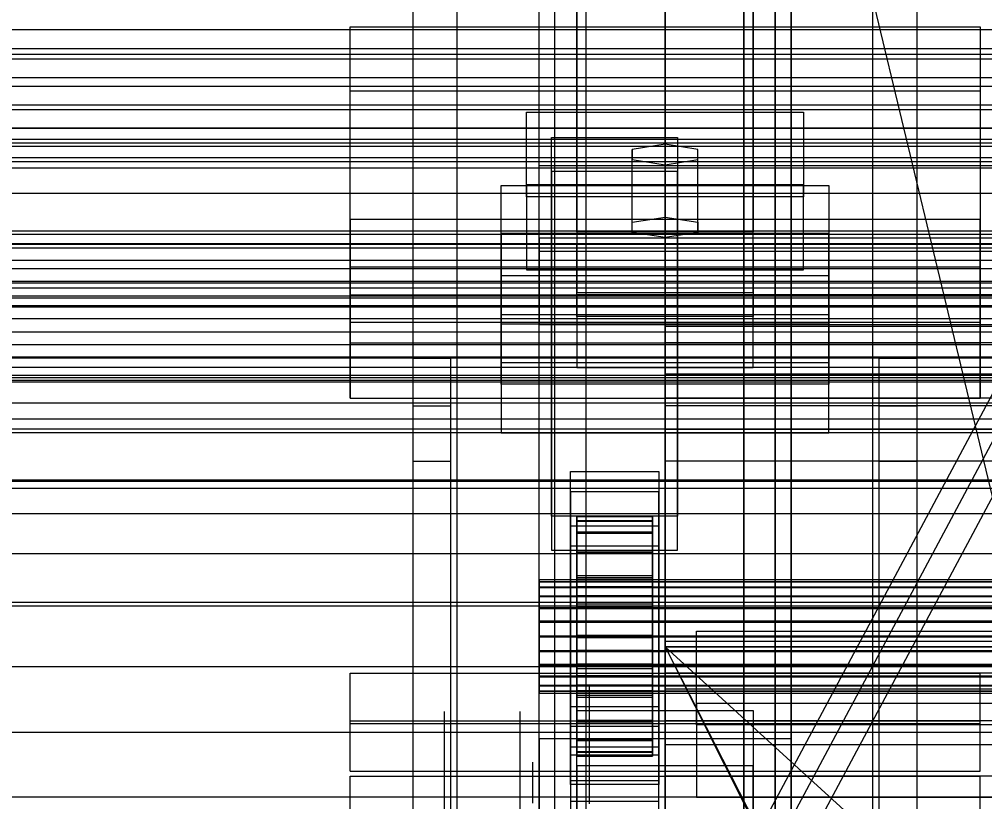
# Model space of a CAD drawing. Header units: millimetres. Extents: x -191664 to 191490, y -197311 to 10263.
# Drawn here: x -532.5 to -379.3, y -30084.5 to -29960.4 of the extents above; entities that cross this region are included whole.
import ezdxf

# ---------------------------------------------------------------- set-up
doc = ezdxf.new("R2010")
doc.units = ezdxf.units.MM
for name, color, linetype, lineweight in [('COTAS_USUARIO', 1, 'Continuous', 0), ('frontal_briquetadora', 7, 'Continuous', 0), ('frontal_C01', 7, 'Continuous', 0), ('frontal_C02', 7, 'Continuous', 0), ('frontal_C03', 7, 'Continuous', 0), ('frontal_secador', 7, 'Continuous', 0)]:
    doc.layers.add(name, color=color, linetype=linetype, lineweight=lineweight)
doc.dimstyles.new('PLANTA_100', dxfattribs={"dimtxt": 250, "dimasz": 150, "dimexe": 150, "dimexo": 80, "dimgap": 100, "dimtad": 1, "dimtih": 1, "dimtoh": 1, "dimdec": 1, "dimdsep": 46, "dimcen": 0.09, "dimclrd": 1, "dimclre": 1, "dimclrt": 1, "dimadec": 0, "dimazin": 0, "dimtfac": 1, "dimtdec": 4, "dimtofl": 0, "dimtmove": 0, "dimatfit": 3, "dimfxl": 1, "dimtolj": 1, "dimtzin": 0, "dimarcsym": 0})

# ---------------------------------------------------------------- blocks, each defined once
blk = doc.blocks.new('*D106')
at = {"layer": 'COTAS_USUARIO', "color": 1, "lineweight": -2, "transparency": 16777216}
for p, q in [((-1180, -29182.75), (-1180, -29032.75)), ((-60, -29332.75), (-1330, -29332.75)), ((-60, -29700), (-1330, -29700)), ((-1180, -29850), (-1180, -30000))]:
    blk.add_line(p, q, dxfattribs=at)
at = {"layer": 'COTAS_USUARIO', "color": 1, "transparency": 16777216}
for points in [[(-1205, -29182.75), (-1155, -29182.75), (-1180, -29332.75)], [(-1205, -29850), (-1155, -29850), (-1180, -29700)]]:
    blk.add_solid(points, dxfattribs=at)
at = {"layer": 'Defpoints', "color": 0, "transparency": 16777216}
for p in [(-1180, -29332.75), (20, -29332.75), (20, -29700)]:
    blk.add_point(p, dxfattribs=at)
blk = doc.blocks.new('*D109')
at = {"layer": 'COTAS_USUARIO', "color": 1, "lineweight": -2, "transparency": 16777216}
for p, q in [((-80, -28700), (-1350, -28700)), ((-1200, -31850), (-1200, -28850)), ((-80, -32000), (-1350, -32000))]:
    blk.add_line(p, q, dxfattribs=at)
at = {"layer": 'COTAS_USUARIO', "color": 1, "transparency": 16777216}
for points in [[(-1225, -28850), (-1175, -28850), (-1200, -28700)], [(-1225, -31850), (-1175, -31850), (-1200, -32000)]]:
    blk.add_solid(points, dxfattribs=at)
at = {"layer": 'Defpoints', "color": 0, "transparency": 16777216}
for p in [(-1200, -28700), (0, -28700), (0, -32000)]:
    blk.add_point(p, dxfattribs=at)
blk = doc.blocks.new('*D111')
at = {"layer": 'COTAS_USUARIO', "color": 1, "lineweight": -2, "transparency": 16777216}
for p, q in [((-80, -27700), (-1350, -27700)), ((-1200, -31850), (-1200, -27850)), ((-80, -32000), (-1350, -32000))]:
    blk.add_line(p, q, dxfattribs=at)
at = {"layer": 'COTAS_USUARIO', "color": 1, "transparency": 16777216}
for points in [[(-1225, -27850), (-1175, -27850), (-1200, -27700)], [(-1225, -31850), (-1175, -31850), (-1200, -32000)]]:
    blk.add_solid(points, dxfattribs=at)
at = {"layer": 'Defpoints', "color": 0, "transparency": 16777216}
for p in [(-1200, -27700), (0, -27700), (0, -32000)]:
    blk.add_point(p, dxfattribs=at)
blk = doc.blocks.new('*D121')
at = {"layer": 'COTAS_USUARIO', "color": 1, "lineweight": -2, "transparency": 16777216}
for p, q in [((-80, -29000), (-1350, -29000)), ((-1200, -31850), (-1200, -29150)), ((-80, -32000), (-1350, -32000))]:
    blk.add_line(p, q, dxfattribs=at)
at = {"layer": 'COTAS_USUARIO', "color": 1, "transparency": 16777216}
for points in [[(-1225, -29150), (-1175, -29150), (-1200, -29000)], [(-1225, -31850), (-1175, -31850), (-1200, -32000)]]:
    blk.add_solid(points, dxfattribs=at)
at = {"layer": 'Defpoints', "color": 0, "transparency": 16777216}
for p in [(-1200, -29000), (0, -29000), (0, -32000)]:
    blk.add_point(p, dxfattribs=at)

msp = doc.modelspace()

# ---------------------------------------------------------------- linework, layer by layer
at = {"layer": 'frontal_briquetadora', "color": 9, "true_color": 0xb9c3c2}
for p, q in [((-430, -29820), (-430, -30060)), ((-430, -30260), (-430, -29820)), ((-430, -30680), (-430, -29820)), ((-430, -29820), (-223.45, -30680)), ((-430, -29853.38), (-430, -30060)), ((-430, -30060), (-430, -29855.98)), ((-430, -29858.38), (-430, -30060)), ((-430, -29860.56), (-430, -30060)), ((-430, -29862.49), (-430, -30060)), ((-430, -29864.15), (-430, -30060)), ((-430, -29865.54), (-430, -30060)), ((-430, -29866.63), (-430, -30060)), ((-430, -29867.42), (-430, -30060)), ((-430, -29867.89), (-430, -30060)), ((-430, -29868.05), (-430, -30060)), ((-430, -30060), (-430, -30490)), ((-210, -30060), (-430, -30060)), ((-430, -30060), (-210, -30260)), ((-430, -30060), (-430, -30260)), ((-335.56, -30060), (-430, -30060)), ((-430, -30060), (-333.96, -30060)), ((-337.01, -30060), (-430, -30060)), ((-338.29, -30060), (-430, -30060)), ((-430, -30060), (-332.22, -30060)), ((-339.4, -30060), (-430, -30060)), ((-430, -30060), (-330.37, -30060)), ((-340.33, -30060), (-430, -30060)), ((-430, -30060), (-328.42, -30060)), ((-341.05, -30060), (-430, -30060)), ((-430, -30060), (-326.39, -30060)), ((-430, -30060), (-324.29, -30060)), ((-341.58, -30060), (-430, -30060)), ((-341.89, -30060), (-430, -30060)), ((-430, -30060), (-322.16, -30060)), ((-342, -30060), (-430, -30060)), ((-430, -30060), (-320, -30060)), ((-430, -30060), (-430, -30305)), ((-430, -30496), (-430, -30060)), ((-430, -30060), (-210, -30490)), ((-430, -30060), (-210, -30496)), ((-442, -30068.13), (-442, -30066.24)), ((-430, -30068.13), (-430, -30066.24)), ((-442, -30071.89), (-442, -30068.13)), ((-430, -30071.89), (-430, -30068.13)), ((-465, -30072.09), (-465, -30070.23)), ((-453, -30072.09), (-453, -30070.23)), ((-465, -30075.78), (-465, -30072.09)), ((-453, -30075.78), (-453, -30072.09)), ((-442, -30077.49), (-442, -30071.89)), ((-430, -30077.49), (-430, -30071.89)), ((-465, -30081.27), (-465, -30075.78)), ((-453, -30081.27), (-453, -30075.78)), ((-451, -30080.62), (-451, -30078.3)), ((-442, -30084.89), (-442, -30077.49)), ((-442, -30080.62), (-442, -30078.3)), ((-430, -30084.89), (-430, -30077.49)), ((-465, -30088.53), (-465, -30081.27)), ((-453, -30088.53), (-453, -30081.27)), ((-451, -30084.79), (-451, -30080.62)), ((-442, -30084.79), (-442, -30080.62))]:
    msp.add_line(p, q, dxfattribs=at)
at = {"layer": 'frontal_C01', "color": 139, "true_color": 0x354b57}
for p, q in [((-442.5, -30180.3), (-442.5, -29521.36)), ((-417.5, -29521.36), (-417.5, -30180.3)), ((-442.5, -30205.67), (-442.5, -29546.73)), ((-417.5, -30205.67), (-417.5, -29546.73)), ((-450, -30169.3), (-450, -29785.09)), ((-410, -29785.09), (-410, -30169.3)), ((-450, -30216.67), (-450, -29832.46)), ((-410, -30216.67), (-410, -29832.46)), ((-450, -30283.51), (-450, -29899.3)), ((-410, -29899.3), (-410, -30283.51)), ((-444, -29994.11), (-444, -29904.23)), ((-416, -29904.23), (-416, -29994.11)), ((-447.5, -30188.18), (-447.5, -29913.45)), ((-444, -29913.84), (-444, -30003.72)), ((-416, -30003.72), (-416, -29913.84)), ((-412.5, -29913.45), (-412.5, -30188.18)), ((-447.5, -30197.79), (-447.5, -29923.05)), ((-412.5, -30197.79), (-412.5, -29923.05)), ((-450, -30321.41), (-450, -29937.2)), ((-410, -30321.41), (-410, -29937.2)), ((-456, -30007.27), (-456, -29986.78)), ((-456, -29986.78), (-404, -29986.78)), ((-456, -29994.36), (-456, -29986.78)), ((-404, -29986.78), (-404, -30007.27)), ((-404, -29986.78), (-404, -29994.36)), ((-404, -29994.36), (-456, -29994.36)), ((-456, -29994.36), (-456, -30014.85)), ((-416, -29994.11), (-444, -29994.11)), ((-444, -29994.11), (-444, -30003.72)), ((-416, -30003.72), (-416, -29994.11)), ((-404, -30014.85), (-404, -29994.36)), ((-444, -30003.72), (-416, -30003.72)), ((-404, -30007.27), (-456, -30007.27)), ((-456, -30007.27), (-456, -30014.85)), ((-404, -30014.85), (-404, -30007.27)), ((-456, -30014.85), (-404, -30014.85)), ((-430, -30020.5), (-430, -30025.5)), ((430, -30020.5), (-430, -30020.5)), ((430, -30025.5), (-430, -30025.5)), ((-430, -30025.5), (-430, -30075.5)), ((-430, -30075.5), (-430, -30080.5)), ((430, -30075.5), (-430, -30075.5)), ((430, -30080.5), (-430, -30080.5))]:
    msp.add_line(p, q, dxfattribs=at)
at = {"layer": 'frontal_C01', "color": 251, "true_color": 0x4e626d}
for p, q in [((-480, -30008.5), (-480, -29974.7)), ((-480, -29974.7), (-380, -29974.7)), ((-480, -30020.5), (-480, -29974.7)), ((-380, -29974.7), (-380, -30008.5)), ((-380, -29974.7), (-380, -30020.5)), ((-380, -30008.5), (-480, -30008.5)), ((-480, -30008.5), (-480, -30020.5)), ((-380, -30020.5), (-380, -30008.5)), ((-480, -30020.5), (-380, -30020.5)), ((-470, -30133.5), (-470, -30030.5)), ((-470, -30030.5), (-464, -30030.5)), ((-464, -30133.5), (-464, -30030.5)), ((-430, -30133.5), (-375, -30030.5)), ((-375, -30030.5), (-430, -30030.5)), ((-430, -30030.5), (-430, -30133.5)), ((-396, -30133.5), (-396, -30030.5)), ((-396, -30030.5), (-390, -30030.5)), ((-390, -30133.5), (-390, -30030.5)), ((-480, -30080.5), (-380, -30080.5)), ((-480, -30088.5), (-480, -30080.5)), ((-380, -30088.5), (-380, -30080.5))]:
    msp.add_line(p, q, dxfattribs=at)
at = {"layer": 'frontal_C02', "color": 139, "true_color": 0x354b57}
for p, q in [((-470, -31975), (-470, -29576.75)), ((-463, -31975), (-463, -29576.75)), ((-397, -31975), (-397, -29576.75)), ((-390, -31975), (-390, -29576.75)), ((-450, -30074.56), (-450, -29723.85)), ((-410, -29723.85), (-410, -30074.56)), ((-442.5, -30261.91), (-442.5, -29729.49)), ((-417.5, -29729.49), (-417.5, -30261.91)), ((-442.5, -30288.88), (-442.5, -29756.46)), ((-417.5, -30288.88), (-417.5, -29756.46)), ((-450, -30112.82), (-450, -29762.1)), ((-410, -30112.82), (-410, -29762.1)), ((-450, -30251.49), (-450, -29900.77)), ((-410, -29900.77), (-410, -30251.49)), ((-450, -30299.3), (-450, -29948.59)), ((-410, -30299.3), (-410, -29948.59)), ((-430, -30004.14), (-430, -30009.14)), ((430, -30004.14), (-430, -30004.14)), ((430, -30009.14), (-430, -30009.14)), ((-430, -30009.14), (-430, -30059.14)), ((-425, -30072.35), (-425, -30057.5)), ((-425, -30057.5), (425, -30057.5)), ((-425, -30068.98), (-425, -30057.5)), ((-430, -30059.14), (-430, -30064.14)), ((430, -30059.14), (-430, -30059.14)), ((430, -30064.14), (-430, -30064.14)), ((425, -30068.98), (-425, -30068.98)), ((-425, -30068.98), (-425, -30083.82)), ((-444, -30078.87), (-444, -30070.1)), ((-444, -30070.1), (-416, -30070.1)), ((-444, -30160.84), (-444, -30070.1)), ((-416, -30070.1), (-416, -30078.87)), ((-416, -30070.1), (-416, -30160.84)), ((-470, -30072.14), (-463, -30072.14)), ((-470, -31975), (-470, -30072.14)), ((-463, -31975), (-463, -30072.14)), ((-463, -30072.14), (-397, -30072.14)), ((425, -30072.35), (-425, -30072.35)), ((-425, -30072.35), (-425, -30083.82)), ((-397, -30072.14), (-390, -30072.14)), ((-397, -31975), (-397, -30072.14)), ((-390, -31975), (-390, -30072.14)), ((-410, -30074.56), (-450, -30074.56)), ((-450, -30074.56), (-450, -30112.82)), ((-450, -30425.28), (-450, -30074.56)), ((-410, -30112.82), (-410, -30074.56)), ((-410, -30074.56), (-410, -30425.28)), ((-416, -30078.87), (-444, -30078.87)), ((-444, -30078.87), (-444, -30169.6)), ((-416, -30169.6), (-416, -30078.87)), ((-425, -30083.82), (425, -30083.82))]:
    msp.add_line(p, q, dxfattribs=at)
at = {"layer": 'frontal_C02', "color": 251, "true_color": 0x4e626d}
for p, q in [((-480, -29992.14), (-480, -29961.57)), ((-480, -29961.57), (-380, -29961.57)), ((-480, -30004.14), (-480, -29961.57)), ((-380, -29961.57), (-380, -29992.14)), ((-380, -29961.57), (-380, -30004.14)), ((-380, -29992.14), (-480, -29992.14)), ((-480, -29992.14), (-480, -30004.14)), ((-380, -30004.14), (-380, -29992.14)), ((-480, -30004.14), (-380, -30004.14)), ((-470, -30117.14), (-470, -30014.14)), ((-470, -30014.14), (-464, -30014.14)), ((-464, -30117.14), (-464, -30014.14)), ((-430, -30117.14), (-375, -30014.14)), ((-375, -30014.14), (-430, -30014.14)), ((-430, -30014.14), (-430, -30117.14)), ((-396, -30117.14), (-396, -30014.14)), ((-396, -30014.14), (-390, -30014.14)), ((-390, -30117.14), (-390, -30014.14)), ((-480, -30064.14), (-380, -30064.14)), ((-480, -30072.14), (-480, -30064.14)), ((-380, -30072.14), (-380, -30064.14)), ((-480, -30072.14), (-380, -30072.14))]:
    msp.add_line(p, q, dxfattribs=at)
at = {"layer": 'frontal_C03', "color": 139, "true_color": 0x354b57}
for p, q in [((-470, -31975), (-470, -29153.29)), ((-463, -31975), (-463, -29153.29)), ((-397, -31975), (-397, -29153.29)), ((-390, -31975), (-390, -29153.29)), ((-470, -31975), (-470, -29352.58)), ((-463, -31975), (-463, -29352.58)), ((-397, -31975), (-397, -29352.58)), ((-390, -31975), (-390, -29352.58)), ((-442.5, -30205.66), (-442.5, -29555.06)), ((-417.5, -29555.06), (-417.5, -30205.66)), ((-442.5, -30231.26), (-442.5, -29580.65)), ((-417.5, -30231.26), (-417.5, -29580.65)), ((-450, -30194.39), (-450, -29871.22)), ((-450, -30194.93), (-450, -29871.76)), ((-410, -29871.22), (-410, -30194.39)), ((-410, -29871.76), (-410, -30194.93)), ((-447.5, -30214.42), (-447.5, -29886.98)), ((-412.5, -29886.98), (-412.5, -30214.42)), ((-447.5, -30222.5), (-447.5, -29895.06)), ((-412.5, -30222.5), (-412.5, -29895.06)), ((-450, -30233.46), (-450, -29910.29)), ((-410, -30233.46), (-410, -29910.29)), ((-450, -30242.54), (-450, -29919.37)), ((-410, -30242.54), (-410, -29919.37)), ((-452, -29988.57), (-452, -29975.11)), ((-452, -29975.11), (-408, -29975.11)), ((-452, -29986.66), (-452, -29975.11)), ((-408, -29975.11), (-408, -29988.57)), ((-408, -29975.11), (-408, -29986.66)), ((-448, -29984.53), (-448, -29979.15)), ((-448, -29979.15), (-428, -29979.15)), ((-448, -30039.24), (-448, -29979.15)), ((-428, -29979.15), (-428, -29984.53)), ((-428, -29979.15), (-428, -30039.24)), ((-450, -29997.26), (-450, -29983.58)), ((-450, -29983.58), (450, -29983.58)), ((-450, -29995.14), (-450, -29983.58)), ((-428, -29984.53), (-448, -29984.53)), ((-448, -29984.53), (-448, -30044.63)), ((-428, -30044.63), (-428, -29984.53)), ((-408, -29986.66), (-452, -29986.66)), ((-452, -29986.66), (-452, -30000.13)), ((-408, -30000.13), (-408, -29986.66)), ((-408, -29988.57), (-452, -29988.57)), ((-452, -29988.57), (-452, -30000.13)), ((-408, -30000.13), (-408, -29988.57)), ((450, -29995.14), (-450, -29995.14)), ((-450, -29995.14), (-450, -30008.82)), ((450, -29997.26), (-450, -29997.26)), ((-450, -29997.26), (-450, -30008.82)), ((-444, -30004.09), (-444, -29996.01)), ((-444, -29996.01), (-416, -29996.01)), ((-444, -30007.57), (-444, -29996.01)), ((-416, -29996.01), (-416, -30004.09)), ((-416, -29996.01), (-416, -30007.57)), ((-452, -30000.13), (-408, -30000.13)), ((-456, -30018.3), (-456, -30001.06)), ((-456, -30001.06), (-404, -30001.06)), ((-456, -30008.77), (-456, -30001.06)), ((-404, -30001.06), (-404, -30018.3)), ((-404, -30001.06), (-404, -30008.77)), ((-416, -30004.09), (-444, -30004.09)), ((-444, -30004.09), (-444, -30015.65)), ((-416, -30015.65), (-416, -30004.09)), ((-416, -30007.57), (-444, -30007.57)), ((-444, -30007.57), (-444, -30015.65)), ((-416, -30015.65), (-416, -30007.57)), ((-404, -30008.77), (-456, -30008.77)), ((-456, -30008.77), (-456, -30026)), ((-450, -30008.82), (450, -30008.82)), ((-404, -30026), (-404, -30008.77)), ((-430, -30011.71), (-430, -30016.71)), ((430, -30011.71), (-430, -30011.71)), ((-444, -30015.65), (-416, -30015.65)), ((430, -30016.71), (-430, -30016.71)), ((-430, -30016.71), (-430, -30066.71)), ((-404, -30018.3), (-456, -30018.3)), ((-456, -30018.3), (-456, -30026)), ((-404, -30026), (-404, -30018.3)), ((-456, -30026), (-404, -30026)), ((-445, -30035.39), (-445, -30032.16)), ((-445, -30032.16), (-431, -30032.16)), ((-445, -30072.61), (-445, -30032.16)), ((-431, -30032.16), (-431, -30035.39)), ((-431, -30032.16), (-431, -30072.61)), ((-431, -30035.39), (-445, -30035.39)), ((-445, -30035.39), (-445, -30075.84)), ((-431, -30075.84), (-431, -30035.39)), ((-428, -30039.24), (-448, -30039.24)), ((-448, -30039.24), (-448, -30044.63)), ((-428, -30044.63), (-428, -30039.24)), ((-445, -30044.01), (-445, -30040.77)), ((-445, -30040.77), (-431, -30040.77)), ((-445, -30081.22), (-445, -30040.77)), ((-431, -30040.77), (-431, -30044.01)), ((-431, -30040.77), (-431, -30081.22)), ((-448, -30044.63), (-428, -30044.63)), ((-431, -30044.01), (-445, -30044.01)), ((-445, -30044.01), (-445, -30084.45)), ((-431, -30084.45), (-431, -30044.01)), ((-430, -30066.71), (-430, -30071.71)), ((430, -30066.71), (-430, -30066.71)), ((-445, -30081.83), (-445, -30069.45)), ((-445, -30069.45), (-431, -30069.45)), ((-445, -30077.15), (-445, -30069.45)), ((-431, -30069.45), (-431, -30081.83)), ((-431, -30069.45), (-431, -30077.15)), ((-431, -30072.61), (-445, -30072.61)), ((-445, -30072.61), (-445, -30075.84)), ((-431, -30075.84), (-431, -30072.61)), ((430, -30071.71), (-430, -30071.71)), ((-445, -30075.84), (-431, -30075.84)), ((-431, -30077.15), (-445, -30077.15)), ((-445, -30077.15), (-445, -30089.54)), ((-431, -30089.54), (-431, -30077.15)), ((-470, -30079.71), (-463, -30079.71)), ((-470, -31975), (-470, -30079.71)), ((-463, -31975), (-463, -30079.71)), ((-463, -30079.71), (-397, -30079.71)), ((-397, -30079.71), (-390, -30079.71)), ((-397, -31975), (-397, -30079.71)), ((-390, -31975), (-390, -30079.71)), ((-431, -30081.22), (-445, -30081.22)), ((-445, -30081.22), (-445, -30084.45)), ((-431, -30084.45), (-431, -30081.22)), ((-431, -30081.83), (-445, -30081.83)), ((-445, -30081.83), (-445, -30089.54)), ((-431, -30089.54), (-431, -30081.83)), ((-445, -30084.45), (-431, -30084.45))]:
    msp.add_line(p, q, dxfattribs=at)
at = {"layer": 'frontal_C03', "color": 251, "true_color": 0x4e626d}
for p, q in [((-480, -29999.71), (-480, -29971.75)), ((-480, -29971.75), (-380, -29971.75)), ((-480, -30011.71), (-480, -29971.75)), ((-380, -29971.75), (-380, -29999.71)), ((-380, -29971.75), (-380, -30011.71)), ((-380, -29999.71), (-480, -29999.71)), ((-480, -29999.71), (-480, -30011.71)), ((-380, -30011.71), (-380, -29999.71)), ((-480, -30011.71), (-380, -30011.71)), ((-470, -30124.71), (-470, -30021.71)), ((-470, -30021.71), (-464, -30021.71)), ((-464, -30124.71), (-464, -30021.71)), ((-430, -30124.71), (-375, -30021.71)), ((-375, -30021.71), (-430, -30021.71)), ((-430, -30021.71), (-430, -30124.71)), ((-396, -30124.71), (-396, -30021.71)), ((-396, -30021.71), (-390, -30021.71)), ((-390, -30124.71), (-390, -30021.71)), ((-480, -30071.71), (-380, -30071.71)), ((-480, -30079.71), (-480, -30071.71)), ((-380, -30079.71), (-380, -30071.71)), ((-480, -30079.71), (-380, -30079.71))]:
    msp.add_line(p, q, dxfattribs=at)
at = {"layer": 'frontal_C03', "color": 9, "true_color": 0xbdc8cc}
for p, q in [((-430, -29980.22), (-435.2, -29981.03)), ((-424.8, -29981.03), (-430, -29980.22)), ((-430, -29991.78), (-430, -29980.22)), ((-435.2, -29981.03), (-435.2, -29982.65)), ((-435.2, -29992.59), (-435.2, -29981.03)), ((-424.8, -29982.65), (-424.8, -29981.03)), ((-424.8, -29992.59), (-424.8, -29981.03)), ((-435.2, -29982.65), (-430, -29983.46)), ((-435.2, -29994.2), (-435.2, -29982.65)), ((-430, -29983.46), (-424.8, -29982.65)), ((-430, -29983.46), (-430, -29995.01)), ((-424.8, -29994.2), (-424.8, -29982.65)), ((-435.2, -29992.59), (-430, -29991.78)), ((-435.2, -29994.2), (-435.2, -29992.59)), ((-430, -29991.78), (-424.8, -29992.59)), ((-424.8, -29992.59), (-424.8, -29994.2)), ((-430, -29995.01), (-435.2, -29994.2)), ((-424.8, -29994.2), (-430, -29995.01))]:
    msp.add_line(p, q, dxfattribs=at)
at = {"layer": 'frontal_C03', "color": 155, "true_color": 0x617580}
for p, q in [((-444, -30049.31), (-444, -30039.31)), ((-444, -30039.31), (-444, -30039.9)), ((-444, -30039.31), (-432, -30039.31)), ((-444, -30040.01), (-444, -30039.31)), ((-444, -30049.59), (-444, -30039.9)), ((-444, -30039.9), (-444, -30041.75)), ((-444, -30039.9), (-432, -30039.9)), ((-444, -30049.64), (-444, -30040.01)), ((-444, -30040.01), (-432, -30040.01)), ((-444, -30041.96), (-444, -30040.01)), ((-432, -30039.9), (-432, -30039.31)), ((-432, -30039.31), (-432, -30049.31)), ((-432, -30039.31), (-432, -30040.01)), ((-432, -30041.75), (-432, -30039.9)), ((-432, -30039.9), (-432, -30049.59)), ((-432, -30040.01), (-432, -30049.64)), ((-432, -30040.01), (-432, -30041.96)), ((-444, -30050.46), (-444, -30041.75)), ((-444, -30041.75), (-444, -30044.73)), ((-444, -30041.75), (-432, -30041.75)), ((-444, -30050.56), (-444, -30041.96)), ((-444, -30041.96), (-432, -30041.96)), ((-444, -30045.02), (-444, -30041.96)), ((-432, -30044.73), (-432, -30041.75)), ((-432, -30041.75), (-432, -30050.46)), ((-432, -30041.96), (-432, -30050.56)), ((-432, -30041.96), (-432, -30045.02)), ((-444, -30051.87), (-444, -30044.73)), ((-444, -30044.73), (-444, -30048.63)), ((-444, -30044.73), (-432, -30044.73)), ((-444, -30052.01), (-444, -30045.02)), ((-444, -30045.02), (-432, -30045.02)), ((-444, -30048.99), (-444, -30045.02)), ((-432, -30048.63), (-432, -30044.73)), ((-432, -30044.73), (-432, -30051.87)), ((-432, -30045.02), (-432, -30052.01)), ((-432, -30045.02), (-432, -30048.99)), ((-444, -30053.72), (-444, -30048.63)), ((-444, -30048.63), (-444, -30053.19)), ((-444, -30048.63), (-432, -30048.63)), ((-444, -30053.89), (-444, -30048.99)), ((-444, -30048.99), (-432, -30048.99)), ((-444, -30053.59), (-444, -30048.99)), ((-444, -30049.59), (-444, -30049.31)), ((-432, -30049.31), (-444, -30049.31)), ((-444, -30049.31), (-444, -30049.64)), ((-444, -30050.46), (-444, -30049.59)), ((-432, -30049.59), (-444, -30049.59)), ((-432, -30053.19), (-432, -30048.63)), ((-432, -30048.63), (-432, -30053.72)), ((-432, -30048.99), (-432, -30053.89)), ((-432, -30048.99), (-432, -30053.59)), ((-432, -30049.31), (-432, -30049.59)), ((-432, -30049.64), (-432, -30049.31)), ((-432, -30049.59), (-432, -30050.46)), ((-432, -30049.64), (-444, -30049.64)), ((-444, -30049.64), (-444, -30050.56)), ((-444, -30051.87), (-444, -30050.46)), ((-432, -30050.46), (-444, -30050.46)), ((-432, -30050.56), (-444, -30050.56)), ((-444, -30050.56), (-444, -30052.01)), ((-432, -30050.56), (-432, -30049.64)), ((-432, -30050.46), (-432, -30051.87)), ((-432, -30052.01), (-432, -30050.56)), ((-444, -30053.72), (-444, -30051.87)), ((-432, -30051.87), (-444, -30051.87)), ((-432, -30052.01), (-444, -30052.01)), ((-444, -30052.01), (-444, -30053.89)), ((-432, -30051.87), (-432, -30053.72)), ((-432, -30053.89), (-432, -30052.01)), ((-444, -30053.19), (-444, -30055.88)), ((-432, -30053.19), (-444, -30053.19)), ((-444, -30053.19), (-444, -30058.1)), ((-444, -30056.07), (-444, -30053.59)), ((-444, -30053.59), (-432, -30053.59)), ((-444, -30058.51), (-444, -30053.59)), ((-444, -30055.88), (-444, -30053.72)), ((-432, -30053.72), (-444, -30053.72)), ((-432, -30053.89), (-444, -30053.89)), ((-444, -30053.89), (-444, -30056.07)), ((-432, -30055.88), (-432, -30053.19)), ((-432, -30058.1), (-432, -30053.19)), ((-432, -30053.59), (-432, -30056.07)), ((-432, -30053.59), (-432, -30058.51)), ((-432, -30053.72), (-432, -30055.88)), ((-432, -30056.07), (-432, -30053.89)), ((-444, -30055.88), (-432, -30055.88)), ((-444, -30058.21), (-444, -30055.88)), ((-432, -30056.07), (-444, -30056.07)), ((-444, -30056.07), (-444, -30058.4)), ((-432, -30055.88), (-432, -30058.21)), ((-432, -30058.4), (-432, -30056.07)), ((-444, -30058.21), (-444, -30058.1)), ((-444, -30058.1), (-444, -30063.02)), ((-444, -30058.1), (-432, -30058.1)), ((-444, -30060.54), (-444, -30058.21)), ((-432, -30058.21), (-444, -30058.21)), ((-444, -30058.4), (-444, -30058.51)), ((-432, -30058.4), (-444, -30058.4)), ((-444, -30058.4), (-444, -30060.73)), ((-444, -30058.51), (-432, -30058.51)), ((-444, -30063.42), (-444, -30058.51)), ((-432, -30063.02), (-432, -30058.1)), ((-432, -30058.1), (-432, -30058.21)), ((-432, -30058.21), (-432, -30060.54)), ((-432, -30058.51), (-432, -30058.4)), ((-432, -30060.73), (-432, -30058.4)), ((-432, -30058.51), (-432, -30063.42)), ((-444, -30062.72), (-444, -30060.54)), ((-444, -30060.54), (-444, -30063.02)), ((-432, -30060.54), (-444, -30060.54)), ((-444, -30060.73), (-444, -30063.42)), ((-432, -30060.73), (-444, -30060.73)), ((-444, -30060.73), (-444, -30062.89)), ((-432, -30063.02), (-432, -30060.54)), ((-432, -30060.54), (-432, -30062.72)), ((-432, -30063.42), (-432, -30060.73)), ((-432, -30062.89), (-432, -30060.73)), ((-444, -30064.6), (-444, -30062.72)), ((-444, -30062.72), (-444, -30067.63)), ((-432, -30062.72), (-444, -30062.72)), ((-444, -30062.89), (-444, -30067.98)), ((-432, -30062.89), (-444, -30062.89)), ((-444, -30062.89), (-444, -30064.74)), ((-444, -30063.02), (-444, -30067.63)), ((-444, -30063.02), (-432, -30063.02)), ((-444, -30063.42), (-432, -30063.42)), ((-444, -30067.98), (-444, -30063.42)), ((-432, -30067.63), (-432, -30062.72)), ((-432, -30062.72), (-432, -30064.6)), ((-432, -30067.98), (-432, -30062.89)), ((-432, -30064.74), (-432, -30062.89)), ((-432, -30067.63), (-432, -30063.02)), ((-432, -30063.42), (-432, -30067.98)), ((-444, -30066.05), (-444, -30064.6)), ((-444, -30064.6), (-444, -30071.59)), ((-432, -30064.6), (-444, -30064.6)), ((-444, -30064.74), (-444, -30071.89)), ((-432, -30064.74), (-444, -30064.74)), ((-444, -30064.74), (-444, -30066.15)), ((-432, -30071.59), (-432, -30064.6)), ((-432, -30064.6), (-432, -30066.05)), ((-432, -30071.89), (-432, -30064.74)), ((-432, -30066.15), (-432, -30064.74)), ((-444, -30066.97), (-444, -30066.05)), ((-444, -30066.05), (-444, -30074.66)), ((-432, -30066.05), (-444, -30066.05)), ((-444, -30066.15), (-444, -30074.86)), ((-432, -30066.15), (-444, -30066.15)), ((-444, -30066.15), (-444, -30067.02)), ((-432, -30074.66), (-432, -30066.05)), ((-432, -30066.05), (-432, -30066.97)), ((-432, -30074.86), (-432, -30066.15)), ((-432, -30067.02), (-432, -30066.15)), ((-444, -30067.31), (-444, -30066.97)), ((-444, -30066.97), (-444, -30076.6)), ((-432, -30066.97), (-444, -30066.97)), ((-444, -30067.02), (-444, -30076.71)), ((-432, -30067.02), (-444, -30067.02)), ((-444, -30067.02), (-444, -30067.31)), ((-444, -30067.31), (-444, -30077.3)), ((-432, -30067.31), (-444, -30067.31)), ((-444, -30067.63), (-444, -30071.59)), ((-444, -30067.63), (-432, -30067.63)), ((-444, -30067.98), (-432, -30067.98)), ((-444, -30071.89), (-444, -30067.98)), ((-432, -30076.6), (-432, -30066.97)), ((-432, -30066.97), (-432, -30067.31)), ((-432, -30076.71), (-432, -30067.02)), ((-432, -30067.31), (-432, -30067.02)), ((-432, -30077.3), (-432, -30067.31)), ((-432, -30071.59), (-432, -30067.63)), ((-432, -30067.98), (-432, -30071.89)), ((-444, -30071.59), (-444, -30074.66)), ((-444, -30071.59), (-432, -30071.59)), ((-444, -30071.89), (-432, -30071.89)), ((-444, -30074.86), (-444, -30071.89)), ((-432, -30074.66), (-432, -30071.59)), ((-432, -30071.89), (-432, -30074.86)), ((-444, -30074.66), (-444, -30076.6)), ((-444, -30074.66), (-432, -30074.66)), ((-444, -30074.86), (-432, -30074.86)), ((-444, -30076.71), (-444, -30074.86)), ((-432, -30076.6), (-432, -30074.66)), ((-432, -30074.86), (-432, -30076.71)), ((-444, -30076.6), (-444, -30077.3)), ((-444, -30076.6), (-432, -30076.6)), ((-444, -30076.71), (-432, -30076.71)), ((-444, -30077.3), (-444, -30076.71)), ((-432, -30077.3), (-432, -30076.6)), ((-432, -30076.71), (-432, -30077.3)), ((-444, -30077.3), (-432, -30077.3))]:
    msp.add_line(p, q, dxfattribs=at)
at = {"layer": 'frontal_C03', "color": 9, "true_color": 0xbac6cb}
for p, q in [((-450, -30049.64), (-450, -30049.31)), ((-450, -30049.31), (-450, -30049.59)), ((-450, -30049.31), (450, -30049.31)), ((-450, -30049.59), (-450, -30050.46)), ((-450, -30049.59), (450, -30049.59)), ((-450, -30050.56), (-450, -30049.64)), ((-450, -30049.64), (450, -30049.64)), ((-450, -30050.46), (-450, -30051.87)), ((-450, -30050.46), (450, -30050.46)), ((-450, -30052.01), (-450, -30050.56)), ((-450, -30050.56), (450, -30050.56)), ((-450, -30051.87), (-450, -30053.72)), ((-450, -30051.87), (450, -30051.87)), ((-450, -30053.89), (-450, -30052.01)), ((-450, -30052.01), (450, -30052.01)), ((-450, -30053.72), (-450, -30055.88)), ((-450, -30053.72), (450, -30053.72)), ((-450, -30056.07), (-450, -30053.89)), ((-450, -30053.89), (450, -30053.89)), ((-450, -30055.88), (-450, -30058.21)), ((450, -30055.88), (-450, -30055.88)), ((-450, -30058.4), (-450, -30056.07)), ((-450, -30056.07), (450, -30056.07)), ((-450, -30058.21), (-450, -30060.54)), ((-450, -30058.21), (450, -30058.21)), ((-450, -30060.73), (-450, -30058.4)), ((-450, -30058.4), (450, -30058.4)), ((-450, -30060.54), (-450, -30062.72)), ((-450, -30060.54), (450, -30060.54)), ((-450, -30062.89), (-450, -30060.73)), ((-450, -30060.73), (450, -30060.73)), ((-450, -30062.72), (-450, -30064.6)), ((-450, -30062.72), (450, -30062.72)), ((-450, -30064.74), (-450, -30062.89)), ((-450, -30062.89), (450, -30062.89)), ((-450, -30064.6), (-450, -30066.05)), ((-450, -30064.6), (450, -30064.6)), ((-450, -30066.15), (-450, -30064.74)), ((-450, -30064.74), (450, -30064.74)), ((-450, -30066.05), (-450, -30066.97)), ((-450, -30066.05), (450, -30066.05)), ((-450, -30067.02), (-450, -30066.15)), ((-450, -30066.15), (450, -30066.15)), ((-450, -30066.97), (-450, -30067.31)), ((-450, -30066.97), (450, -30066.97)), ((-450, -30067.31), (-450, -30067.02)), ((-450, -30067.02), (450, -30067.02)), ((-450, -30067.31), (450, -30067.31))]:
    msp.add_line(p, q, dxfattribs=at)
at = {"layer": 'frontal_secador', "color": 253, "true_color": 0xa8b3b5}
for p, q in [((-1250, -29962), (1250, -29962)), ((1250, -29966), (-1250, -29966)), ((1250, -29984), (-1250, -29984)), ((-1250, -29988), (1250, -29988)), ((1250, -30000), (-1250, -30000)), ((-1250, -30006), (1250, -30006))]:
    msp.add_line(p, q, dxfattribs=at)
at = {"layer": 'frontal_secador', "color": 9, "true_color": 0xc7cdbf}
for p, q in [((-1250, -29965), (1250, -29965)), ((-1250, -29966.66), (1250, -29966.66)), ((1250, -29969.66), (-1250, -29969.66)), ((-1250, -29971), (1250, -29971)), ((1250, -29974), (-1250, -29974)), ((-1250, -29974.73), (1250, -29974.73)), ((-1250, -29977.59), (1250, -29977.59)), ((1250, -29977.73), (-1250, -29977.73)), ((-1250, -29979.39), (1250, -29979.39)), ((-1250, -29980), (1250, -29980)), ((1250, -29980.59), (-1250, -29980.59)), ((1250, -29982.39), (-1250, -29982.39)), ((1250, -29983), (-1250, -29983))]:
    msp.add_line(p, q, dxfattribs=at)
at = {"layer": 'frontal_secador', "color": 253, "true_color": 0xa4b0b5}
for p, q in [((1250, -29994), (-1250, -29994)), ((1250, -29994.55), (-1250, -29994.55)), ((1250, -29996.14), (-1250, -29996.14)), ((1250, -29996.71), (-1250, -29996.71)), ((1250, -29998.69), (-1250, -29998.69)), ((1320, -30002), (-1320, -30002)), ((1250, -30002), (-1250, -30002)), ((1320, -30002.27), (-1320, -30002.27)), ((1320, -30003.07), (-1320, -30003.07)), ((1320, -30004.34), (-1320, -30004.34)), ((1250, -30004.65), (-1250, -30004.65)), ((1320, -30006), (-1320, -30006)), ((1250, -30005.86), (-1250, -30005.86)), ((1320, -30007.93), (-1320, -30007.93)), ((-1320, -30010), (1320, -30010)), ((-1250, -30010), (1250, -30010)), ((1320, -30012.07), (-1320, -30012.07)), ((1320, -30014), (-1320, -30014)), ((1250, -30014.14), (-1250, -30014.14)), ((1320, -30015.66), (-1320, -30015.66)), ((1320, -30016.93), (-1320, -30016.93)), ((1250, -30017.29), (-1250, -30017.29)), ((1320, -30017.73), (-1320, -30017.73)), ((1320, -30018), (-1320, -30018)), ((1250, -30018), (-1250, -30018)), ((1250, -30021.31), (-1250, -30021.31)), ((1250, -30023.86), (-1250, -30023.86)), ((1250, -30025.45), (-1250, -30025.45)), ((1250, -30026), (-1250, -30026)), ((1360, -30033.5), (-1360, -30033.5)), ((1250, -30033.75), (-1250, -30033.75)), ((1360, -30034.86), (-1360, -30034.86)), ((1360, -30038.86), (-1360, -30038.86)), ((1360, -30045.22), (-1360, -30045.22)), ((1360, -30053.5), (-1360, -30053.5)), ((1250, -30052.92), (-1250, -30052.92)), ((1360, -30063.15), (-1360, -30063.15)), ((-1360, -30073.5), (1360, -30073.5)), ((-1250, -30073.5), (1250, -30073.5)), ((1360, -30083.85), (-1360, -30083.85))]:
    msp.add_line(p, q, dxfattribs=at)
at = {"layer": 'frontal_secador', "color": 254, "true_color": 0xd2d7cc}
msp.add_line((1250, -29996), (-1250, -29996), dxfattribs=at)

# ---------------------------------------------------------------- dimensions: what is measured, and where the dimension line sits
at = {"layer": 'COTAS_USUARIO'}
for p1, p2, picture, middle in [((0, -32000), (0, -27700), '*D111', (-1200, -29850)), ((0, -32000), (0, -28700), '*D109', (-1200, -30350)), ((0, -32000), (0, -29000), '*D121', (-1200, -30500)), ((20, -29700), (20, -29332.75), '*D106', (-1180, -29516.375))]:
    dim = msp.add_aligned_dim(p1=p1, p2=p2, distance=1200, dimstyle='PLANTA_100', dxfattribs=at)
    dim.commit()
    dim.dimension.update_dxf_attribs({"geometry": picture, "text_midpoint": middle})

doc.saveas('drawing.dxf')
